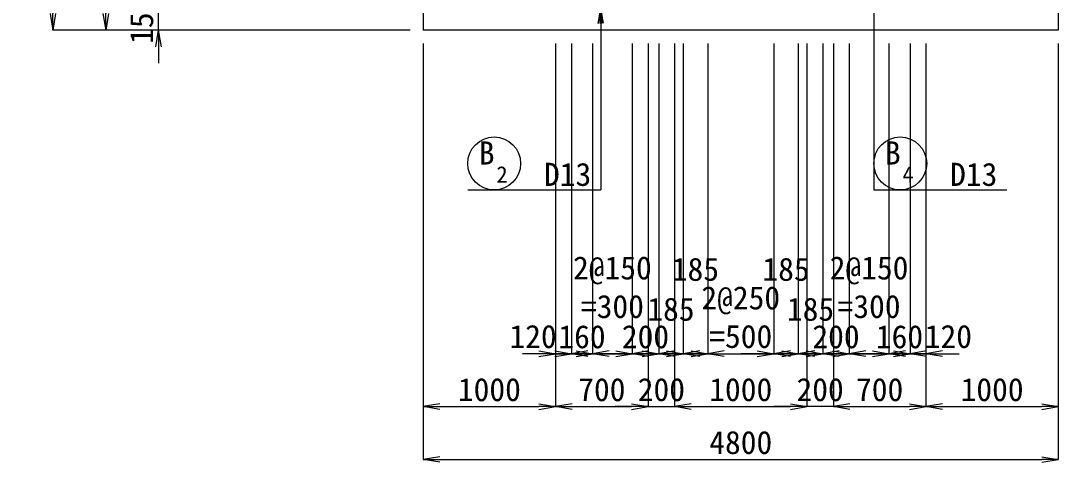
# Model space of a CAD drawing. Header units: millimetres. Extents: x 169470 to 758170, y -17820 to 11880.
# Drawn here: x 184494 to 192336, y -3972 to -633 of the extents above; entities that cross this region are included whole.
import ezdxf
from ezdxf.enums import TextEntityAlignment as Align

# ---------------------------------------------------------------- set-up
doc = ezdxf.new("R2010")
doc.units = ezdxf.units.MM
doc.header["$LTSCALE"] = 50
doc.header["$PDSIZE"] = 300
doc.layers.get('Defpoints').update_dxf_attribs({"color": 151})
for name, color, linetype, lineweight in [('D-BGD', 7, 'Continuous', 13), ('D-STR-DIM', 7, 'Continuous', 13), ('D-STR-HTXT', 7, 'Continuous', 13), ('D-STR-TXT', 7, 'Continuous', 13)]:
    doc.layers.add(name, color=color, linetype=linetype, lineweight=lineweight)
doc.styles.add('MS ゴシック', font='MS Gothic.ttf')
doc.styles.add('YOKO_GOTHIC', font='MS Gothic.ttf')
doc.dimstyles.new('DIM-50', dxfattribs={"dimscale": 50, "dimtxt": 3.5, "dimasz": 2.5, "dimexe": 0, "dimexo": 2, "dimgap": 0.8, "dimtad": 1, "dimdec": 0, "dimzin": 1, "dimdsep": 46, "dimtxsty": 'MS ゴシック', "dimblk": 'OPEN', "dimcen": 0.1, "dimclrd": 256, "dimclre": 256, "dimclrt": 256, "dimaunit": 1, "dimadec": 3, "dimazin": 0, "dimtfac": 1, "dimtdec": 0, "dimtix": 1, "dimtmove": 2, "dimatfit": 3, "dimldrblk": 'OPEN', "dimfxl": 1, "dimlwd": -1, "dimlwe": -1, "dimarcsym": 2})
doc.dimstyles.new('S50', dxfattribs={"dimscale": 50, "dimtxt": 3.5, "dimasz": 2, "dimexe": 1, "dimexo": 1, "dimgap": 1, "dimtad": 1, "dimdec": 0, "dimzin": 1, "dimdsep": 46, "dimtxsty": 'YOKO_GOTHIC', "dimblk": 'OPEN', "dimcen": 0, "dimclrd": 256, "dimclre": 256, "dimclrt": 256, "dimaunit": 1, "dimadec": 3, "dimazin": 0, "dimtfac": 1, "dimtdec": 0, "dimtix": 1, "dimtmove": 2, "dimatfit": 3, "dimldrblk": 'OPEN', "dimfxl": 1, "dimlwd": -1, "dimlwe": -1, "dimarcsym": 0})

# ---------------------------------------------------------------- blocks, each defined once
blk = doc.blocks.new('_Open')
at = {"color": 0, "linetype": 'ByBlock', "lineweight": -2}
for p, q in [((-1, 0.167), (0, 0)), ((-1, -0.167), (0, 0)), ((0, 0), (-1, 0))]:
    blk.add_line(p, q, dxfattribs=at)
blk = doc.blocks.new('*D1171')
at = {"layer": 'D-STR-DIM', "transparency": 16777216}
for p, q in [((190186.2, -803.9), (190186.2, -3151.1)), ((190371.2, -803.9), (190371.2, -3151.1)), ((190061.2, -3151.1), (189936.2, -3151.1)), ((190371.2, -3151.1), (190186.2, -3151.1)), ((190496.2, -3151.1), (190621.2, -3151.1))]:
    blk.add_line(p, q, dxfattribs=at)
at = {"layer": 'Defpoints', "color": 0, "transparency": 16777216}
for p in [(190186.2, -703.9), (190371.2, -703.9), (190186.2, -3151.1)]:
    blk.add_point(p, dxfattribs=at)
at = {"layer": 'D-STR-DIM', "transparency": 16777216, "xscale": 125, "yscale": 125, "zscale": 125}
blk.add_blockref('_Open', (190186.2, -3151.1), dxfattribs=at)
at = {"layer": 'D-STR-DIM', "transparency": 16777216, "xscale": 125, "yscale": 125, "zscale": 125, "rotation": 180}
blk.add_blockref('_Open', (190371.2, -3151.1), dxfattribs=at)
at = {"layer": 'D-STR-DIM', "transparency": 16777216, "insert": (190278.7, -2513.6), "char_height": 175, "attachment_point": 5, "style": 'MS ゴシック'}
blk.add_mtext('185', dxfattribs=at)
blk = doc.blocks.new('*D1148')
at = {"layer": 'D-STR-DIM', "transparency": 16777216}
for p, q in [((187536.2, -803.9), (187536.2, -3951.1)), ((192336.2, -803.9), (192336.2, -3951.1)), ((187661.2, -3951.1), (192211.2, -3951.1))]:
    blk.add_line(p, q, dxfattribs=at)
at = {"layer": 'Defpoints', "color": 0, "transparency": 16777216}
for p in [(187536.2, -703.9), (192336.2, -703.9), (192336.2, -3951.1)]:
    blk.add_point(p, dxfattribs=at)
at = {"layer": 'D-STR-DIM', "transparency": 16777216, "xscale": 125, "yscale": 125, "zscale": 125, "rotation": 180}
blk.add_blockref('_Open', (187536.2, -3951.1), dxfattribs=at)
at = {"layer": 'D-STR-DIM', "transparency": 16777216, "xscale": 125, "yscale": 125, "zscale": 125}
blk.add_blockref('_Open', (192336.2, -3951.1), dxfattribs=at)
at = {"layer": 'D-STR-DIM', "transparency": 16777216, "insert": (189936.2, -3823.6), "char_height": 175, "attachment_point": 5, "style": 'MS ゴシック'}
blk.add_mtext('4800', dxfattribs=at)
blk = doc.blocks.new('*D1149')
at = {"layer": 'D-STR-DIM', "transparency": 16777216}
for p, q in [((187536.2, -803.9), (187536.2, -3551.1)), ((188536.2, -803.9), (188536.2, -3551.1)), ((187661.2, -3551.1), (188411.2, -3551.1))]:
    blk.add_line(p, q, dxfattribs=at)
at = {"layer": 'Defpoints', "color": 0, "transparency": 16777216}
for p in [(187536.2, -703.9), (188536.2, -703.9), (188536.2, -3551.1)]:
    blk.add_point(p, dxfattribs=at)
at = {"layer": 'D-STR-DIM', "transparency": 16777216, "xscale": 125, "yscale": 125, "zscale": 125, "rotation": 180}
blk.add_blockref('_Open', (187536.2, -3551.1), dxfattribs=at)
at = {"layer": 'D-STR-DIM', "transparency": 16777216, "xscale": 125, "yscale": 125, "zscale": 125}
blk.add_blockref('_Open', (188536.2, -3551.1), dxfattribs=at)
at = {"layer": 'D-STR-DIM', "transparency": 16777216, "insert": (188036.2, -3423.6), "char_height": 175, "attachment_point": 5, "style": 'MS ゴシック'}
blk.add_mtext('1000', dxfattribs=at)
blk = doc.blocks.new('*D1150')
at = {"layer": 'D-STR-DIM', "transparency": 16777216}
for p, q in [((188536.2, -803.9), (188536.2, -3551.1)), ((189236.2, -803.9), (189236.2, -3551.1)), ((188661.2, -3551.1), (189111.2, -3551.1))]:
    blk.add_line(p, q, dxfattribs=at)
at = {"layer": 'Defpoints', "color": 0, "transparency": 16777216}
for p in [(188536.2, -703.9), (189236.2, -703.9), (189236.2, -3551.1)]:
    blk.add_point(p, dxfattribs=at)
at = {"layer": 'D-STR-DIM', "transparency": 16777216, "xscale": 125, "yscale": 125, "zscale": 125, "rotation": 180}
blk.add_blockref('_Open', (188536.2, -3551.1), dxfattribs=at)
at = {"layer": 'D-STR-DIM', "transparency": 16777216, "xscale": 125, "yscale": 125, "zscale": 125}
blk.add_blockref('_Open', (189236.2, -3551.1), dxfattribs=at)
at = {"layer": 'D-STR-DIM', "transparency": 16777216, "insert": (188886.2, -3423.6), "char_height": 175, "attachment_point": 5, "style": 'MS ゴシック'}
blk.add_mtext('700', dxfattribs=at)
blk = doc.blocks.new('*D1151')
at = {"layer": 'D-STR-DIM', "transparency": 16777216}
for p, q in [((189436.2, -803.9), (189436.2, -3551.1)), ((190436.2, -803.9), (190436.2, -3551.1)), ((189561.2, -3551.1), (190311.2, -3551.1))]:
    blk.add_line(p, q, dxfattribs=at)
at = {"layer": 'Defpoints', "color": 0, "transparency": 16777216}
for p in [(189436.2, -703.9), (190436.2, -703.9), (190436.2, -3551.1)]:
    blk.add_point(p, dxfattribs=at)
at = {"layer": 'D-STR-DIM', "transparency": 16777216, "xscale": 125, "yscale": 125, "zscale": 125, "rotation": 180}
blk.add_blockref('_Open', (189436.2, -3551.1), dxfattribs=at)
at = {"layer": 'D-STR-DIM', "transparency": 16777216, "xscale": 125, "yscale": 125, "zscale": 125}
blk.add_blockref('_Open', (190436.2, -3551.1), dxfattribs=at)
at = {"layer": 'D-STR-DIM', "transparency": 16777216, "insert": (189936.2, -3423.6), "char_height": 175, "attachment_point": 5, "style": 'MS ゴシック'}
blk.add_mtext('1000', dxfattribs=at)
blk = doc.blocks.new('*D1152')
at = {"layer": 'D-STR-DIM', "transparency": 16777216}
for p, q in [((190636.2, -803.9), (190636.2, -3551.1)), ((191336.2, -803.9), (191336.2, -3551.1)), ((190761.2, -3551.1), (191211.2, -3551.1))]:
    blk.add_line(p, q, dxfattribs=at)
at = {"layer": 'Defpoints', "color": 0, "transparency": 16777216}
for p in [(190636.2, -703.9), (191336.2, -703.9), (191336.2, -3551.1)]:
    blk.add_point(p, dxfattribs=at)
at = {"layer": 'D-STR-DIM', "transparency": 16777216, "xscale": 125, "yscale": 125, "zscale": 125, "rotation": 180}
blk.add_blockref('_Open', (190636.2, -3551.1), dxfattribs=at)
at = {"layer": 'D-STR-DIM', "transparency": 16777216, "xscale": 125, "yscale": 125, "zscale": 125}
blk.add_blockref('_Open', (191336.2, -3551.1), dxfattribs=at)
at = {"layer": 'D-STR-DIM', "transparency": 16777216, "insert": (190986.2, -3423.6), "char_height": 175, "attachment_point": 5, "style": 'MS ゴシック'}
blk.add_mtext('700', dxfattribs=at)
blk = doc.blocks.new('*D1153')
at = {"layer": 'D-STR-DIM', "transparency": 16777216}
for p, q in [((191336.2, -803.9), (191336.2, -3551.1)), ((192336.2, -803.9), (192336.2, -3551.1)), ((191461.2, -3551.1), (192211.2, -3551.1))]:
    blk.add_line(p, q, dxfattribs=at)
at = {"layer": 'Defpoints', "color": 0, "transparency": 16777216}
for p in [(191336.2, -703.9), (192336.2, -703.9), (192336.2, -3551.1)]:
    blk.add_point(p, dxfattribs=at)
at = {"layer": 'D-STR-DIM', "transparency": 16777216, "xscale": 125, "yscale": 125, "zscale": 125, "rotation": 180}
blk.add_blockref('_Open', (191336.2, -3551.1), dxfattribs=at)
at = {"layer": 'D-STR-DIM', "transparency": 16777216, "xscale": 125, "yscale": 125, "zscale": 125}
blk.add_blockref('_Open', (192336.2, -3551.1), dxfattribs=at)
at = {"layer": 'D-STR-DIM', "transparency": 16777216, "insert": (191836.2, -3423.6), "char_height": 175, "attachment_point": 5, "style": 'MS ゴシック'}
blk.add_mtext('1000', dxfattribs=at)
blk = doc.blocks.new('*D1154')
at = {"layer": 'D-STR-DIM', "transparency": 16777216}
for p, q in [((188536.2, -803.9), (188536.2, -3151.1)), ((188656.2, -803.9), (188656.2, -3151.1)), ((188411.2, -3151.1), (188286.2, -3151.1)), ((188536.2, -3151.1), (188656.2, -3151.1)), ((188781.2, -3151.1), (188906.2, -3151.1))]:
    blk.add_line(p, q, dxfattribs=at)
at = {"layer": 'Defpoints', "color": 0, "transparency": 16777216}
for p in [(188536.2, -703.9), (188656.2, -703.9), (188656.2, -3151.1)]:
    blk.add_point(p, dxfattribs=at)
at = {"layer": 'D-STR-DIM', "transparency": 16777216, "xscale": 125, "yscale": 125, "zscale": 125}
blk.add_blockref('_Open', (188536.2, -3151.1), dxfattribs=at)
at = {"layer": 'D-STR-DIM', "transparency": 16777216, "xscale": 125, "yscale": 125, "zscale": 125, "rotation": 180}
blk.add_blockref('_Open', (188656.2, -3151.1), dxfattribs=at)
at = {"layer": 'D-STR-DIM', "transparency": 16777216, "insert": (188366.6, -3021.6), "char_height": 175, "attachment_point": 5, "style": 'MS ゴシック'}
blk.add_mtext('120', dxfattribs=at)
blk = doc.blocks.new('*D1155')
at = {"layer": 'D-STR-DIM', "transparency": 16777216}
for p, q in [((189501.2, -803.9), (189501.2, -3151.1)), ((189686.2, -803.9), (189686.2, -3151.1)), ((189376.2, -3151.1), (189251.2, -3151.1)), ((189501.2, -3151.1), (189686.2, -3151.1)), ((189811.2, -3151.1), (189936.2, -3151.1))]:
    blk.add_line(p, q, dxfattribs=at)
at = {"layer": 'Defpoints', "color": 0, "transparency": 16777216}
for p in [(189501.2, -703.9), (189686.2, -703.9), (189686.2, -3151.1)]:
    blk.add_point(p, dxfattribs=at)
at = {"layer": 'D-STR-DIM', "transparency": 16777216, "xscale": 125, "yscale": 125, "zscale": 125}
blk.add_blockref('_Open', (189501.2, -3151.1), dxfattribs=at)
at = {"layer": 'D-STR-DIM', "transparency": 16777216, "xscale": 125, "yscale": 125, "zscale": 125, "rotation": 180}
blk.add_blockref('_Open', (189686.2, -3151.1), dxfattribs=at)
at = {"layer": 'D-STR-DIM', "transparency": 16777216, "insert": (189593.7, -2513.6), "char_height": 175, "attachment_point": 5, "style": 'MS ゴシック'}
blk.add_mtext('185', dxfattribs=at)
blk = doc.blocks.new('*D1156')
at = {"layer": 'D-STR-DIM', "transparency": 16777216}
for p, q in [((189686.2, -803.9), (189686.2, -3151.1)), ((190186.2, -803.9), (190186.2, -3151.1)), ((189561.2, -3151.1), (189436.2, -3151.1)), ((189686.2, -3151.1), (190186.2, -3151.1)), ((190311.2, -3151.1), (190436.2, -3151.1))]:
    blk.add_line(p, q, dxfattribs=at)
at = {"layer": 'Defpoints', "color": 0, "transparency": 16777216}
for p in [(189686.2, -703.9), (190186.2, -703.9), (190186.2, -3151.1)]:
    blk.add_point(p, dxfattribs=at)
at = {"layer": 'D-STR-DIM', "transparency": 16777216, "xscale": 125, "yscale": 125, "zscale": 125}
blk.add_blockref('_Open', (189686.2, -3151.1), dxfattribs=at)
at = {"layer": 'D-STR-DIM', "transparency": 16777216, "xscale": 125, "yscale": 125, "zscale": 125, "rotation": 180}
blk.add_blockref('_Open', (190186.2, -3151.1), dxfattribs=at)
at = {"layer": 'D-STR-DIM', "transparency": 16777216, "insert": (189936.2, -2875.6), "char_height": 175, "attachment_point": 5, "style": 'MS ゴシック'}
blk.add_mtext('2@250\\P=500', dxfattribs=at)
blk = doc.blocks.new('*D1163')
at = {"layer": 'D-STR-DIM', "transparency": 16777216}
for p, q in [((188436.2, 3196.1), (184736.2, 3196.1)), ((184736.2, 3071.1), (184736.2, -578.9)), ((187436.2, -703.9), (184736.2, -703.9))]:
    blk.add_line(p, q, dxfattribs=at)
at = {"layer": 'Defpoints', "color": 0, "transparency": 16777216}
for p in [(188536.2, 3196.1), (184736.2, -703.9), (187536.2, -703.9)]:
    blk.add_point(p, dxfattribs=at)
at = {"layer": 'D-STR-DIM', "transparency": 16777216, "xscale": 125, "yscale": 125, "zscale": 125}
for p, rotation in [((184736.2, 3196.1), 90), ((184736.2, -703.9), 270)]:
    blk.add_blockref('_Open', p, dxfattribs=dict(at, rotation=rotation))
at = {"layer": 'D-STR-DIM', "transparency": 16777216, "insert": (184608.7, 1246.1), "char_height": 175, "attachment_point": 5, "rotation": 90, "style": 'MS ゴシック'}
blk.add_mtext('3900', dxfattribs=at)
blk = doc.blocks.new('*D1166')
at = {"layer": 'D-STR-DIM', "transparency": 16777216}
for p, q in [((187436.2, 396.1), (185136.2, 396.1)), ((185136.2, 271.1), (185136.2, -578.9)), ((187436.2, -703.9), (185136.2, -703.9))]:
    blk.add_line(p, q, dxfattribs=at)
at = {"layer": 'Defpoints', "color": 0, "transparency": 16777216}
for p in [(187536.2, 396.1), (185136.2, -703.9), (187536.2, -703.9)]:
    blk.add_point(p, dxfattribs=at)
at = {"layer": 'D-STR-DIM', "transparency": 16777216, "xscale": 125, "yscale": 125, "zscale": 125}
for p, rotation in [((185136.2, 396.1), 90), ((185136.2, -703.9), 270)]:
    blk.add_blockref('_Open', p, dxfattribs=dict(at, rotation=rotation))
at = {"layer": 'D-STR-DIM', "transparency": 16777216, "insert": (185008.7, -153.9), "char_height": 175, "attachment_point": 5, "rotation": 90, "style": 'MS ゴシック'}
blk.add_mtext('1100', dxfattribs=at)
blk = doc.blocks.new('*D1167')
at = {"layer": 'D-STR-DIM', "transparency": 16777216}
for p, q in [((185536.2, -428.9), (185536.2, -303.9)), ((187436.2, -553.9), (185536.2, -553.9)), ((185536.2, -703.9), (185536.2, -553.9)), ((187436.2, -703.9), (185536.2, -703.9)), ((185536.2, -828.9), (185536.2, -953.9))]:
    blk.add_line(p, q, dxfattribs=at)
at = {"layer": 'Defpoints', "color": 0, "transparency": 16777216}
for p in [(185536.2, -553.9), (187536.2, -553.9), (187536.2, -703.9)]:
    blk.add_point(p, dxfattribs=at)
at = {"layer": 'D-STR-DIM', "transparency": 16777216, "xscale": 125, "yscale": 125, "zscale": 125}
for p, rotation in [((185536.2, -553.9), 270), ((185536.2, -703.9), 90)]:
    blk.add_blockref('_Open', p, dxfattribs=dict(at, rotation=rotation))
at = {"layer": 'D-STR-DIM', "transparency": 16777216, "insert": (185408.7, -628.9), "char_height": 175, "attachment_point": 5, "rotation": 90, "style": 'MS ゴシック'}
blk.add_mtext('150', dxfattribs=at)
blk = doc.blocks.new('*D1205')
at = {"layer": 'D-STR-DIM', "transparency": 16777216}
for p, q in [((190436.2, -803.9), (190436.2, -3551.1)), ((190636.2, -803.9), (190636.2, -3551.1)), ((190311.2, -3551.1), (190186.2, -3551.1)), ((190636.2, -3551.1), (190436.2, -3551.1)), ((190761.2, -3551.1), (190886.2, -3551.1))]:
    blk.add_line(p, q, dxfattribs=at)
at = {"layer": 'Defpoints', "color": 0, "transparency": 16777216}
for p in [(190436.2, -703.9), (190636.2, -703.9), (190436.2, -3551.1)]:
    blk.add_point(p, dxfattribs=at)
at = {"layer": 'D-STR-DIM', "transparency": 16777216, "xscale": 125, "yscale": 125, "zscale": 125}
blk.add_blockref('_Open', (190436.2, -3551.1), dxfattribs=at)
at = {"layer": 'D-STR-DIM', "transparency": 16777216, "xscale": 125, "yscale": 125, "zscale": 125, "rotation": 180}
blk.add_blockref('_Open', (190636.2, -3551.1), dxfattribs=at)
at = {"layer": 'D-STR-DIM', "transparency": 16777216, "insert": (190536.2, -3423.6), "char_height": 175, "attachment_point": 5, "style": 'MS ゴシック'}
blk.add_mtext('200', dxfattribs=at)
blk = doc.blocks.new('*D1206')
at = {"layer": 'D-STR-DIM', "transparency": 16777216}
for p, q in [((189236.2, -803.9), (189236.2, -3551.1)), ((189436.2, -803.9), (189436.2, -3551.1)), ((189111.2, -3551.1), (188986.2, -3551.1)), ((189236.2, -3551.1), (189436.2, -3551.1)), ((189561.2, -3551.1), (189686.2, -3551.1))]:
    blk.add_line(p, q, dxfattribs=at)
at = {"layer": 'Defpoints', "color": 0, "transparency": 16777216}
for p in [(189236.2, -703.9), (189436.2, -703.9), (189436.2, -3551.1)]:
    blk.add_point(p, dxfattribs=at)
at = {"layer": 'D-STR-DIM', "transparency": 16777216, "xscale": 125, "yscale": 125, "zscale": 125}
blk.add_blockref('_Open', (189236.2, -3551.1), dxfattribs=at)
at = {"layer": 'D-STR-DIM', "transparency": 16777216, "xscale": 125, "yscale": 125, "zscale": 125, "rotation": 180}
blk.add_blockref('_Open', (189436.2, -3551.1), dxfattribs=at)
at = {"layer": 'D-STR-DIM', "transparency": 16777216, "insert": (189336.2, -3423.6), "char_height": 175, "attachment_point": 5, "style": 'MS ゴシック'}
blk.add_mtext('200', dxfattribs=at)
blk = doc.blocks.new('*D2578')
at = {"layer": 'D-STR-DIM', "transparency": 16777216}
for p, q in [((188656.2, -803.9), (188656.2, -3151.1)), ((188816.2, -803.9), (188816.2, -3151.1)), ((188531.2, -3151.1), (188406.2, -3151.1)), ((188656.2, -3151.1), (188816.2, -3151.1)), ((188941.2, -3151.1), (189066.2, -3151.1))]:
    blk.add_line(p, q, dxfattribs=at)
at = {"layer": 'Defpoints', "color": 0, "transparency": 16777216}
for p in [(188656.2, -703.9), (188816.2, -703.9), (188816.2, -3151.1)]:
    blk.add_point(p, dxfattribs=at)
at = {"layer": 'D-STR-DIM', "transparency": 16777216, "xscale": 125, "yscale": 125, "zscale": 125}
blk.add_blockref('_Open', (188656.2, -3151.1), dxfattribs=at)
at = {"layer": 'D-STR-DIM', "transparency": 16777216, "xscale": 125, "yscale": 125, "zscale": 125, "rotation": 180}
blk.add_blockref('_Open', (188816.2, -3151.1), dxfattribs=at)
at = {"layer": 'D-STR-DIM', "transparency": 16777216, "insert": (188736.2, -3023.6), "char_height": 175, "attachment_point": 5, "style": 'MS ゴシック'}
blk.add_mtext('160', dxfattribs=at)
blk = doc.blocks.new('*D2579')
at = {"layer": 'D-STR-DIM', "transparency": 16777216}
for p, q in [((188816.2, -803.9), (188816.2, -3151.1)), ((189116.2, -803.9), (189116.2, -3151.1)), ((188691.2, -3151.1), (188566.2, -3151.1)), ((188816.2, -3151.1), (189116.2, -3151.1)), ((189241.2, -3151.1), (189366.2, -3151.1))]:
    blk.add_line(p, q, dxfattribs=at)
at = {"layer": 'Defpoints', "color": 0, "transparency": 16777216}
for p in [(188816.2, -703.9), (189116.2, -703.9), (189116.2, -3151.1)]:
    blk.add_point(p, dxfattribs=at)
at = {"layer": 'D-STR-DIM', "transparency": 16777216, "xscale": 125, "yscale": 125, "zscale": 125}
blk.add_blockref('_Open', (188816.2, -3151.1), dxfattribs=at)
at = {"layer": 'D-STR-DIM', "transparency": 16777216, "xscale": 125, "yscale": 125, "zscale": 125, "rotation": 180}
blk.add_blockref('_Open', (189116.2, -3151.1), dxfattribs=at)
at = {"layer": 'D-STR-DIM', "transparency": 16777216, "insert": (188966.2, -2649.2), "char_height": 175, "attachment_point": 5, "style": 'MS ゴシック'}
blk.add_mtext('2@150\\P=300', dxfattribs=at)
blk = doc.blocks.new('*D2580')
at = {"layer": 'D-STR-DIM', "transparency": 16777216}
for p, q in [((189316.2, -803.9), (189316.2, -3151.1)), ((189501.2, -803.9), (189501.2, -3151.1)), ((189191.2, -3151.1), (189066.2, -3151.1)), ((189316.2, -3151.1), (189501.2, -3151.1)), ((189626.2, -3151.1), (189751.2, -3151.1))]:
    blk.add_line(p, q, dxfattribs=at)
at = {"layer": 'Defpoints', "color": 0, "transparency": 16777216}
for p in [(189316.2, -703.9), (189501.2, -703.9), (189501.2, -3151.1)]:
    blk.add_point(p, dxfattribs=at)
at = {"layer": 'D-STR-DIM', "transparency": 16777216, "xscale": 125, "yscale": 125, "zscale": 125}
blk.add_blockref('_Open', (189316.2, -3151.1), dxfattribs=at)
at = {"layer": 'D-STR-DIM', "transparency": 16777216, "xscale": 125, "yscale": 125, "zscale": 125, "rotation": 180}
blk.add_blockref('_Open', (189501.2, -3151.1), dxfattribs=at)
at = {"layer": 'D-STR-DIM', "transparency": 16777216, "insert": (189408.7, -2815.5), "char_height": 175, "attachment_point": 5, "style": 'MS ゴシック'}
blk.add_mtext('185', dxfattribs=at)
blk = doc.blocks.new('*D2581')
at = {"layer": 'D-STR-DIM', "transparency": 16777216}
for p, q in [((189116.2, -803.9), (189116.2, -3151.1)), ((189316.2, -803.9), (189316.2, -3151.1)), ((188991.2, -3151.1), (188866.2, -3151.1)), ((189116.2, -3151.1), (189316.2, -3151.1)), ((189441.2, -3151.1), (189566.2, -3151.1))]:
    blk.add_line(p, q, dxfattribs=at)
at = {"layer": 'Defpoints', "color": 0, "transparency": 16777216}
for p in [(189116.2, -703.9), (189316.2, -703.9), (189316.2, -3151.1)]:
    blk.add_point(p, dxfattribs=at)
at = {"layer": 'D-STR-DIM', "transparency": 16777216, "xscale": 125, "yscale": 125, "zscale": 125}
blk.add_blockref('_Open', (189116.2, -3151.1), dxfattribs=at)
at = {"layer": 'D-STR-DIM', "transparency": 16777216, "xscale": 125, "yscale": 125, "zscale": 125, "rotation": 180}
blk.add_blockref('_Open', (189316.2, -3151.1), dxfattribs=at)
at = {"layer": 'D-STR-DIM', "transparency": 16777216, "insert": (189216.2, -3023.6), "char_height": 175, "attachment_point": 5, "style": 'MS ゴシック'}
blk.add_mtext('200', dxfattribs=at)
blk = doc.blocks.new('*D2582')
at = {"layer": 'D-STR-DIM', "transparency": 16777216}
for p, q in [((191216.2, -803.9), (191216.2, -3151.1)), ((191336.2, -803.9), (191336.2, -3151.1)), ((191091.2, -3151.1), (190966.2, -3151.1)), ((191336.2, -3151.1), (191216.2, -3151.1)), ((191461.2, -3151.1), (191586.2, -3151.1))]:
    blk.add_line(p, q, dxfattribs=at)
at = {"layer": 'Defpoints', "color": 0, "transparency": 16777216}
for p in [(191216.2, -703.9), (191336.2, -703.9), (191216.2, -3151.1)]:
    blk.add_point(p, dxfattribs=at)
at = {"layer": 'D-STR-DIM', "transparency": 16777216, "xscale": 125, "yscale": 125, "zscale": 125}
blk.add_blockref('_Open', (191216.2, -3151.1), dxfattribs=at)
at = {"layer": 'D-STR-DIM', "transparency": 16777216, "xscale": 125, "yscale": 125, "zscale": 125, "rotation": 180}
blk.add_blockref('_Open', (191336.2, -3151.1), dxfattribs=at)
at = {"layer": 'D-STR-DIM', "transparency": 16777216, "insert": (191505.8, -3021.6), "char_height": 175, "attachment_point": 5, "style": 'MS ゴシック'}
blk.add_mtext('120', dxfattribs=at)
blk = doc.blocks.new('*D2583')
at = {"layer": 'D-STR-DIM', "transparency": 16777216}
for p, q in [((191056.2, -803.9), (191056.2, -3151.1)), ((191216.2, -803.9), (191216.2, -3151.1)), ((190931.2, -3151.1), (190806.2, -3151.1)), ((191216.2, -3151.1), (191056.2, -3151.1)), ((191341.2, -3151.1), (191466.2, -3151.1))]:
    blk.add_line(p, q, dxfattribs=at)
at = {"layer": 'Defpoints', "color": 0, "transparency": 16777216}
for p in [(191056.2, -703.9), (191216.2, -703.9), (191056.2, -3151.1)]:
    blk.add_point(p, dxfattribs=at)
at = {"layer": 'D-STR-DIM', "transparency": 16777216, "xscale": 125, "yscale": 125, "zscale": 125}
blk.add_blockref('_Open', (191056.2, -3151.1), dxfattribs=at)
at = {"layer": 'D-STR-DIM', "transparency": 16777216, "xscale": 125, "yscale": 125, "zscale": 125, "rotation": 180}
blk.add_blockref('_Open', (191216.2, -3151.1), dxfattribs=at)
at = {"layer": 'D-STR-DIM', "transparency": 16777216, "insert": (191136.2, -3023.6), "char_height": 175, "attachment_point": 5, "style": 'MS ゴシック'}
blk.add_mtext('160', dxfattribs=at)
blk = doc.blocks.new('*D2584')
at = {"layer": 'D-STR-DIM', "transparency": 16777216}
for p, q in [((190756.2, -803.9), (190756.2, -3151.1)), ((191056.2, -803.9), (191056.2, -3151.1)), ((190631.2, -3151.1), (190506.2, -3151.1)), ((191056.2, -3151.1), (190756.2, -3151.1)), ((191181.2, -3151.1), (191306.2, -3151.1))]:
    blk.add_line(p, q, dxfattribs=at)
at = {"layer": 'Defpoints', "color": 0, "transparency": 16777216}
for p in [(190756.2, -703.9), (191056.2, -703.9), (190756.2, -3151.1)]:
    blk.add_point(p, dxfattribs=at)
at = {"layer": 'D-STR-DIM', "transparency": 16777216, "xscale": 125, "yscale": 125, "zscale": 125}
blk.add_blockref('_Open', (190756.2, -3151.1), dxfattribs=at)
at = {"layer": 'D-STR-DIM', "transparency": 16777216, "xscale": 125, "yscale": 125, "zscale": 125, "rotation": 180}
blk.add_blockref('_Open', (191056.2, -3151.1), dxfattribs=at)
at = {"layer": 'D-STR-DIM', "transparency": 16777216, "insert": (190906.2, -2649.2), "char_height": 175, "attachment_point": 5, "style": 'MS ゴシック'}
blk.add_mtext('2@150\\P=300', dxfattribs=at)
blk = doc.blocks.new('*D2585')
at = {"layer": 'D-STR-DIM', "transparency": 16777216}
for p, q in [((190371.2, -803.9), (190371.2, -3151.1)), ((190556.2, -803.9), (190556.2, -3151.1)), ((190246.2, -3151.1), (190121.2, -3151.1)), ((190556.2, -3151.1), (190371.2, -3151.1)), ((190681.2, -3151.1), (190806.2, -3151.1))]:
    blk.add_line(p, q, dxfattribs=at)
at = {"layer": 'Defpoints', "color": 0, "transparency": 16777216}
for p in [(190371.2, -703.9), (190556.2, -703.9), (190371.2, -3151.1)]:
    blk.add_point(p, dxfattribs=at)
at = {"layer": 'D-STR-DIM', "transparency": 16777216, "xscale": 125, "yscale": 125, "zscale": 125}
blk.add_blockref('_Open', (190371.2, -3151.1), dxfattribs=at)
at = {"layer": 'D-STR-DIM', "transparency": 16777216, "xscale": 125, "yscale": 125, "zscale": 125, "rotation": 180}
blk.add_blockref('_Open', (190556.2, -3151.1), dxfattribs=at)
at = {"layer": 'D-STR-DIM', "transparency": 16777216, "insert": (190463.7, -2815.5), "char_height": 175, "attachment_point": 5, "style": 'MS ゴシック'}
blk.add_mtext('185', dxfattribs=at)
blk = doc.blocks.new('*D2586')
at = {"layer": 'D-STR-DIM', "transparency": 16777216}
for p, q in [((190556.2, -803.9), (190556.2, -3151.1)), ((190756.2, -803.9), (190756.2, -3151.1)), ((190431.2, -3151.1), (190306.2, -3151.1)), ((190756.2, -3151.1), (190556.2, -3151.1)), ((190881.2, -3151.1), (191006.2, -3151.1))]:
    blk.add_line(p, q, dxfattribs=at)
at = {"layer": 'Defpoints', "color": 0, "transparency": 16777216}
for p in [(190556.2, -703.9), (190756.2, -703.9), (190556.2, -3151.1)]:
    blk.add_point(p, dxfattribs=at)
at = {"layer": 'D-STR-DIM', "transparency": 16777216, "xscale": 125, "yscale": 125, "zscale": 125}
blk.add_blockref('_Open', (190556.2, -3151.1), dxfattribs=at)
at = {"layer": 'D-STR-DIM', "transparency": 16777216, "xscale": 125, "yscale": 125, "zscale": 125, "rotation": 180}
blk.add_blockref('_Open', (190756.2, -3151.1), dxfattribs=at)
at = {"layer": 'D-STR-DIM', "transparency": 16777216, "insert": (190656.2, -3023.6), "char_height": 175, "attachment_point": 5, "style": 'MS ゴシック'}
blk.add_mtext('200', dxfattribs=at)

msp = doc.modelspace()

# ---------------------------------------------------------------- linework, layer by layer
at = {"layer": 'D-BGD'}
for p, q in [((187536.21, 596.06), (187536.21, -703.94)), ((192336.21, 596.06), (192336.21, -703.94)), ((192336.21, -703.94), (187536.21, -703.94))]:
    msp.add_line(p, q, dxfattribs=at)
at = {"layer": 'D-STR-HTXT'}
for p, q in [((187872.41, -1911.92), (188878.97, -1911.92)), ((190942.08, -1911.92), (191948.65, -1911.92))]:
    msp.add_line(p, q, dxfattribs=at)
for centre in [(188072.41, -1711.92), (191142.08, -1711.92)]:
    msp.add_circle(centre, 200, dxfattribs=at)

# ---------------------------------------------------------------- texts
at = {"layer": 'D-STR-TXT', "style": 'YOKO_GOTHIC'}
for s, height, p in [('B', 175, (188016.13, -1720.24)), ('B', 175, (191085.81, -1720.24)), ('2', 125, (188131.79, -1858.04)), ('4', 125, (191201.47, -1858.04))]:
    msp.add_text(s, height=height, dxfattribs=at).set_placement(p, align=Align.CENTER)
for p in [(188448.93, -1881.92), (191518.61, -1881.92)]:
    msp.add_text('D13', height=175, dxfattribs=at).set_placement(p)

# ---------------------------------------------------------------- dimensions: what is measured, and where the dimension line sits
at = {"layer": 'D-STR-DIM'}
for base, p1, p2, angle, picture, middle in [((184736.21, -703.94), (188536.21, 3196.06), (187536.21, -703.94), 90, '*D1163', (184608.71, 1246.06)), ((185136.21, -703.94), (187536.21, 396.06), (187536.21, -703.94), 90, '*D1166', (185008.71, -153.94)), ((185536.21, -553.94), (187536.21, -703.94), (187536.21, -553.94), 90, '*D1167', (185408.71, -628.94)), ((189436.21, -3551.14), (189236.21, -703.94), (189436.21, -703.94), 180, '*D1206', (189336.21, -3423.64)), ((190556.21, -3151.14), (190756.21, -703.94), (190556.21, -703.94), 180, '*D2586', (190656.21, -3023.64)), ((191056.21, -3151.14), (191216.21, -703.94), (191056.21, -703.94), 180, '*D2583', (191136.21, -3023.64))]:
    dim = msp.add_linear_dim(base=base, p1=p1, p2=p2, angle=angle, dimstyle='DIM-50', dxfattribs=at)
    dim.commit()
    dim.dimension.update_dxf_attribs({"geometry": picture, "text_midpoint": middle})
for base, p1, p2, picture, middle in [((192336.21, -3951.14), (187536.21, -703.94), (192336.21, -703.94), '*D1148', (189936.21, -3823.64)), ((188536.21, -3551.14), (187536.21, -703.94), (188536.21, -703.94), '*D1149', (188036.21, -3423.64)), ((188816.21, -3151.14), (188656.21, -703.94), (188816.21, -703.94), '*D2578', (188736.21, -3023.64)), ((189236.21, -3551.14), (188536.21, -703.94), (189236.21, -703.94), '*D1150', (188886.21, -3423.64)), ((189316.21, -3151.14), (189116.21, -703.94), (189316.21, -703.94), '*D2581', (189216.21, -3023.64)), ((190436.21, -3551.14), (189436.21, -703.94), (190436.21, -703.94), '*D1151', (189936.21, -3423.64)), ((190436.21, -3551.14), (190636.21, -703.94), (190436.21, -703.94), '*D1205', (190536.21, -3423.64)), ((191336.21, -3551.14), (190636.21, -703.94), (191336.21, -703.94), '*D1152', (190986.21, -3423.64)), ((192336.21, -3551.14), (191336.21, -703.94), (192336.21, -703.94), '*D1153', (191836.21, -3423.64))]:
    dim = msp.add_linear_dim(base=base, p1=p1, p2=p2, dimstyle='DIM-50', dxfattribs=at)
    dim.commit()
    dim.dimension.update_dxf_attribs({"geometry": picture, "text_midpoint": middle})
for base, p1, p2, picture, middle in [((188656.21, -3151.14), (188536.21, -703.94), (188656.21, -703.94), '*D1154', (188366.59, -3021.65)), ((189501.21, -3151.14), (189316.21, -703.94), (189501.21, -703.94), '*D2580', (189408.71, -2815.52)), ((189686.21, -3151.14), (189501.21, -703.94), (189686.21, -703.94), '*D1155', (189593.71, -2513.64))]:
    dim = msp.add_linear_dim(base=base, p1=p1, p2=p2, dimstyle='DIM-50', dxfattribs=at)
    dim.commit()
    dim.dimension.update_dxf_attribs({"geometry": picture, "text_midpoint": middle, "dimtype": 160})
dim = msp.add_linear_dim(base=(189116.21, -3151.14), p1=(188816.21, -703.94), p2=(189116.21, -703.94), text='2@150\\P=<>', dimstyle='DIM-50', dxfattribs=at)
dim.commit()
dim.dimension.update_dxf_attribs({"geometry": '*D2579', "text_midpoint": (188966.21, -2649.25), "dimtype": 160})
dim = msp.add_linear_dim(base=(190186.21, -3151.14), p1=(189686.21, -703.94), p2=(190186.21, -703.94), text='2@250\\P=<>', dimstyle='DIM-50', dxfattribs=at)
dim.commit()
dim.dimension.update_dxf_attribs({"geometry": '*D1156', "text_midpoint": (189936.21, -2875.58)})
for base, p1, p2, picture, middle in [((190186.21, -3151.14), (190371.21, -703.94), (190186.21, -703.94), '*D1171', (190278.71, -2513.64)), ((190371.21, -3151.14), (190556.21, -703.94), (190371.21, -703.94), '*D2585', (190463.71, -2815.52)), ((191216.21, -3151.14), (191336.21, -703.94), (191216.21, -703.94), '*D2582', (191505.83, -3021.65))]:
    dim = msp.add_linear_dim(base=base, p1=p1, p2=p2, angle=180, dimstyle='DIM-50', dxfattribs=at)
    dim.commit()
    dim.dimension.update_dxf_attribs({"geometry": picture, "text_midpoint": middle, "dimtype": 160})
dim = msp.add_linear_dim(base=(190756.21, -3151.14), p1=(191056.21, -703.94), p2=(190756.21, -703.94), angle=180, text='2@150\\P=<>', dimstyle='DIM-50', dxfattribs=at)
dim.commit()
dim.dimension.update_dxf_attribs({"geometry": '*D2584', "text_midpoint": (190906.21, -2649.25), "dimtype": 160})

# ---------------------------------------------------------------- leaders
at = {"layer": 'D-STR-HTXT'}
for points in [[(190942.08, 276.06), (190942.08, -1911.92)], [(188878.97, -553.94), (188878.97, -1911.92)]]:
    msp.add_leader(points, dimstyle='S50', dxfattribs=at)

doc.saveas('drawing.dxf')
